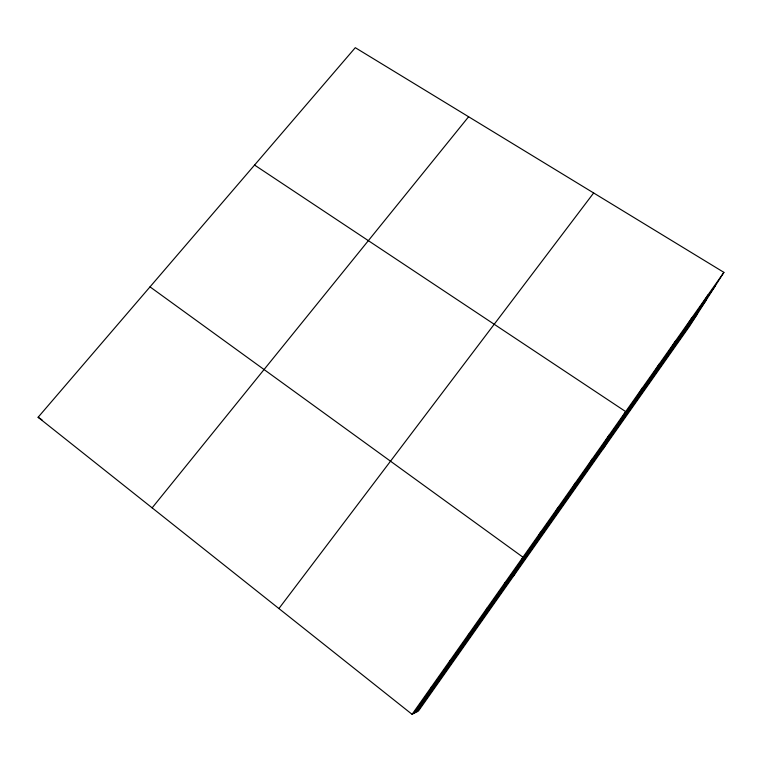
<?xml version="1.0" encoding="UTF-8"?>
<svg xmlns="http://www.w3.org/2000/svg" width="762" height="762" viewBox="0 0 762 762"><rect width="100%" height="100%" fill="white"/><g stroke="black" fill="none" stroke-linecap="round" stroke-linejoin="round"><path stroke-width="1.14" d="M468.182 636.232L468.582 634.222M485.889 611.124L486.937 608.209M503.377 586.33L505.054 582.539M513.902 575.558L522.942 557.184L150.019 286.874M537.715 537.639L540.601 532.152M554.574 513.74L558.041 507.435M571.224 490.128L575.262 483.022M587.683 466.801L592.274 458.924M603.942 443.751L609.076 435.112M603.228 448.789L625.669 411.594L254.565 165.059M636.365 397.783L642.547 387.658M652.52 374.866L659.225 364.026M668.484 352.235L675.694 340.69M684.266 329.87L691.963 317.63M699.849 307.772L708.031 294.865M723.9 272.367L689.496 326.346L418.5 710.956L412.071 714.318L38.1 417.281L355.292 47.682L723.9 272.367L412.071 714.318M413.699 713.461L715.261 285.921M415.414 712.575L706.145 300.218M417.043 711.718L697.411 313.934M278.911 608.552L593.646 192.967M152.133 507.863L468.611 116.757M431.149 687.267L432.092 687.391M38.1 417.281L41.977 419.814M449.99 660.578L450.247 661.654"/></g></svg>
